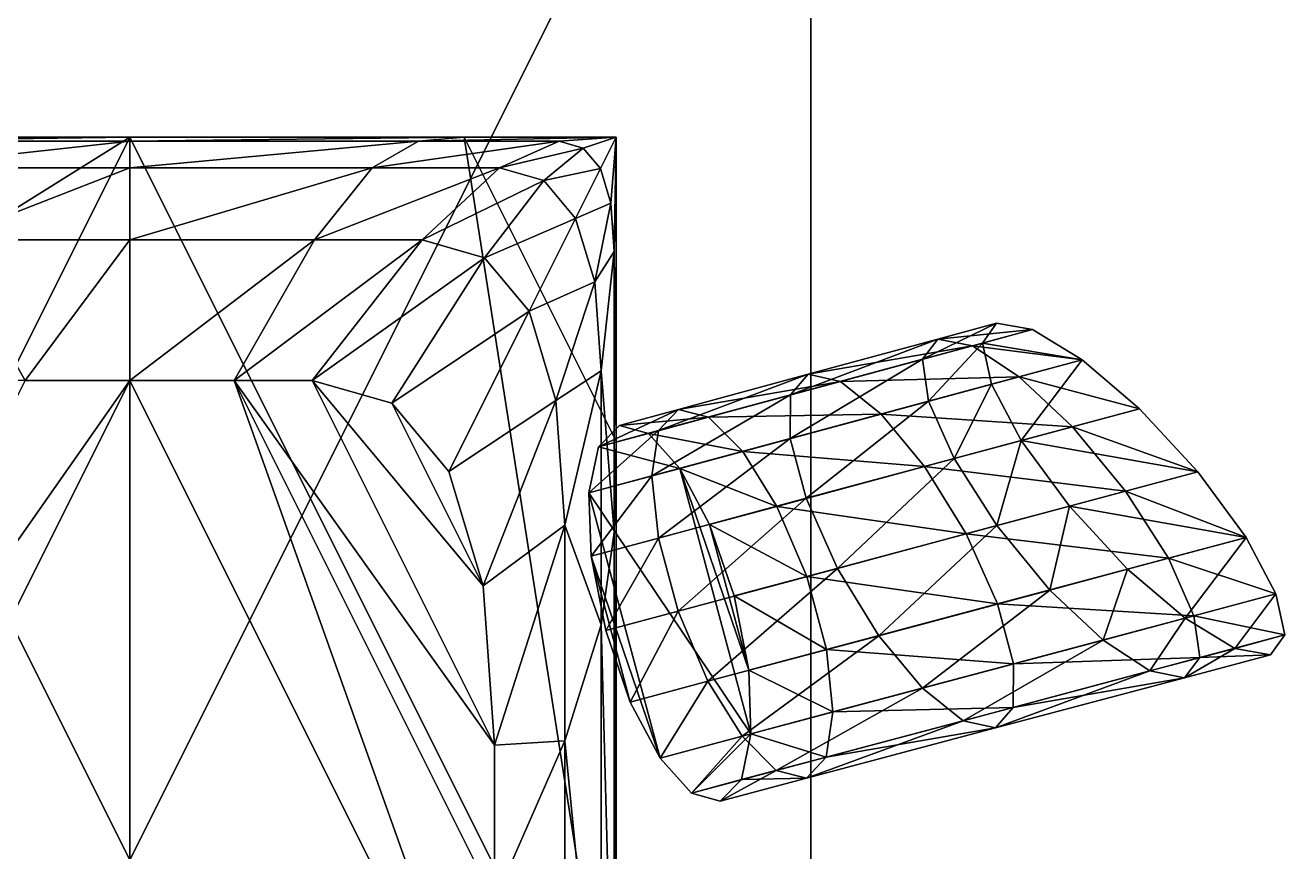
# Model space of a CAD drawing. Header units: metres. Extents: x -2 to 2, y -1.21 to 5.7.
# Drawn here: x 0.586 to 1.88, y 2.419 to 3.268 of the extents above; entities that cross this region are included whole.
import ezdxf

# ---------------------------------------------------------------- set-up
doc = ezdxf.new("R2010")
doc.units = ezdxf.units.M

msp = doc.modelspace()

# ---------------------------------------------------------------- linework, layer by layer
at = {"layer": 'Cube 1'}
for points in [[(-0.007, 3.8106, 0.4847), (1.393, 1.0106, 0.4847), (-0.007, 1.0106, 0.4847)], [(-0.007, 3.8106, 0.4847), (1.393, 3.8106, 0.4847), (1.393, 1.0106, 0.4847)], [(-0.007, 1.0106, -0.4953), (1.393, 3.8106, -0.4953), (-0.007, 3.8106, -0.4953)], [(-0.007, 1.0106, -0.4953), (1.393, 1.0106, -0.4953), (1.393, 3.8106, -0.4953)], [(1.393, 1.0106, 0.4847), (1.393, 3.8106, -0.4953), (1.393, 1.0106, -0.4953)], [(1.393, 1.0106, 0.4847), (1.393, 3.8106, 0.4847), (1.393, 3.8106, -0.4953)]]:
    msp.add_3dface(points, dxfattribs=at)
at = {"layer": 'Loft 1'}
for points in [[(0.693, 3.1532, 0.1957), (0.193, 2.8407, 0.1957), (0.193, 2.1532, 0.1957)], [(0.693, 3.1532, 0.1957), (0.193, 2.1532, 0.1957), (0.693, 1.1532, 0.1957)], [(0.3493, 3.1532, 0.1957), (0.193, 2.8407, 0.1957), (0.693, 3.1532, 0.1957)], [(0.693, 3.1532, 0.1957), (0.3961, 3.1493, 0.4057), (0.3493, 3.1532, 0.1957)], [(0.693, 3.1532, 0.1957), (0.693, 3.1493, 0.4057), (0.3961, 3.1493, 0.4057)], [(0.693, 3.1493, 0.4057), (0.4437, 3.122, 0.5473), (0.3961, 3.1493, 0.4057)], [(0.693, 3.1493, 0.4057), (0.693, 3.122, 0.5473), (0.4437, 3.122, 0.5473)], [(1.0368, 3.1532, 0.1957), (0.693, 3.1493, 0.4057), (0.693, 3.1532, 0.1957)], [(1.0368, 3.1532, 0.1957), (0.9899, 3.1493, 0.4057), (0.693, 3.1493, 0.4057)], [(1.0368, 3.1532, 0.1957), (0.693, 3.1532, 0.1957), (1.193, 2.1532, 0.1957)], [(0.693, 3.1532, 0.1957), (0.693, 1.1532, 0.1957), (1.193, 2.1532, 0.1957)], [(0.9899, 3.1493, 0.4057), (0.693, 3.122, 0.5473), (0.693, 3.1493, 0.4057)], [(0.9899, 3.1493, 0.4057), (0.9423, 3.122, 0.5473), (0.693, 3.122, 0.5473)], [(1.1343, 3.1493, 0.4057), (0.9423, 3.122, 0.5473), (0.9899, 3.1493, 0.4057)], [(1.1343, 3.1493, 0.4057), (1.0731, 3.122, 0.5473), (0.9423, 3.122, 0.5473)], [(1.193, 3.1532, 0.1957), (0.9899, 3.1493, 0.4057), (1.0368, 3.1532, 0.1957)], [(1.193, 3.1532, 0.1957), (1.1343, 3.1493, 0.4057), (0.9899, 3.1493, 0.4057)], [(1.0368, 3.1532, 0.1957), (1.193, 2.8407, 0.1957), (1.193, 3.1532, 0.1957)], [(1.193, 2.8407, 0.1957), (1.0368, 3.1532, 0.1957), (1.193, 2.1532, 0.1957)], [(1.1592, 3.1422, 0.4057), (1.0731, 3.122, 0.5473), (1.1343, 3.1493, 0.4057)], [(1.193, 3.1532, 0.1957), (1.1343, 3.1493, 0.4057), (1.193, 3.1532, 0.1957)], [(1.193, 3.1532, 0.1957), (1.1592, 3.1422, 0.4057), (1.1343, 3.1493, 0.4057)], [(1.193, 3.1532, 0.1957), (1.1592, 3.1422, 0.4057), (1.193, 3.1532, 0.1957)], [(1.193, 3.1532, 0.1957), (1.1769, 3.121, 0.4057), (1.1592, 3.1422, 0.4057)], [(1.193, 3.1532, 0.1957), (1.1769, 3.121, 0.4057), (1.193, 3.1532, 0.1957)], [(1.193, 3.1532, 0.1957), (1.1875, 3.0855, 0.4057), (1.1769, 3.121, 0.4057)], [(1.193, 3.1532, 0.1957), (1.1875, 3.0855, 0.4057), (1.193, 3.1532, 0.1957)], [(1.193, 3.1532, 0.1957), (1.191, 3.0359, 0.4057), (1.1875, 3.0855, 0.4057)], [(1.193, 2.8407, 0.1957), (1.191, 3.0359, 0.4057), (1.193, 3.1532, 0.1957)], [(1.1592, 3.1422, 0.4057), (1.1187, 3.1089, 0.5473), (1.0731, 3.122, 0.5473)], [(1.1769, 3.121, 0.4057), (1.1187, 3.1089, 0.5473), (1.1592, 3.1422, 0.4057)], [(0.693, 3.122, 0.5473), (0.5031, 3.0477, 0.6381), (0.4437, 3.122, 0.5473)], [(0.693, 3.122, 0.5473), (0.693, 3.0477, 0.6381), (0.5031, 3.0477, 0.6381)], [(0.9423, 3.122, 0.5473), (0.693, 3.0477, 0.6381), (0.693, 3.122, 0.5473)], [(0.9423, 3.122, 0.5473), (0.8829, 3.0477, 0.6381), (0.693, 3.0477, 0.6381)], [(1.0731, 3.122, 0.5473), (0.8829, 3.0477, 0.6381), (0.9423, 3.122, 0.5473)], [(1.0731, 3.122, 0.5473), (0.9936, 3.0477, 0.6381), (0.8829, 3.0477, 0.6381)], [(1.1187, 3.1089, 0.5473), (0.9936, 3.0477, 0.6381), (1.0731, 3.122, 0.5473)], [(1.1769, 3.121, 0.4057), (1.1513, 3.0698, 0.5473), (1.1187, 3.1089, 0.5473)], [(1.1875, 3.0855, 0.4057), (1.1513, 3.0698, 0.5473), (1.1769, 3.121, 0.4057)], [(1.1187, 3.1089, 0.5473), (1.0578, 3.0294, 0.6381), (0.9936, 3.0477, 0.6381)], [(1.1513, 3.0698, 0.5473), (1.0578, 3.0294, 0.6381), (1.1187, 3.1089, 0.5473)], [(1.1875, 3.0855, 0.4057), (1.1709, 3.0046, 0.5473), (1.1513, 3.0698, 0.5473)], [(1.191, 3.0359, 0.4057), (1.1709, 3.0046, 0.5473), (1.1875, 3.0855, 0.4057)], [(1.1513, 3.0698, 0.5473), (1.1036, 2.9744, 0.6381), (1.0578, 3.0294, 0.6381)], [(1.1709, 3.0046, 0.5473), (1.1036, 2.9744, 0.6381), (1.1513, 3.0698, 0.5473)], [(0.5031, 3.0477, 0.6381), (0.5856, 2.9032, 0.6957), (0.5055, 2.9032, 0.6957)], [(0.693, 3.0477, 0.6381), (0.5856, 2.9032, 0.6957), (0.5031, 3.0477, 0.6381)], [(0.693, 3.0477, 0.6381), (0.693, 2.9032, 0.6957), (0.5856, 2.9032, 0.6957)], [(0.8829, 3.0477, 0.6381), (0.693, 2.9032, 0.6957), (0.693, 3.0477, 0.6381)], [(0.8829, 3.0477, 0.6381), (0.8004, 2.9032, 0.6957), (0.693, 2.9032, 0.6957)], [(0.9936, 3.0477, 0.6381), (0.8004, 2.9032, 0.6957), (0.8829, 3.0477, 0.6381)], [(0.9936, 3.0477, 0.6381), (0.8805, 2.9032, 0.6957), (0.8004, 2.9032, 0.6957)], [(1.0578, 3.0294, 0.6381), (0.8805, 2.9032, 0.6957), (0.9936, 3.0477, 0.6381)], [(1.0578, 3.0294, 0.6381), (0.9625, 2.8798, 0.6957), (0.8805, 2.9032, 0.6957)], [(1.1036, 2.9744, 0.6381), (0.9625, 2.8798, 0.6957), (1.0578, 3.0294, 0.6381)], [(1.191, 3.0359, 0.4057), (1.1774, 2.9133, 0.5473), (1.1709, 3.0046, 0.5473)], [(1.191, 2.7471, 0.4057), (1.1774, 2.9133, 0.5473), (1.191, 3.0359, 0.4057)], [(1.193, 2.8407, 0.1957), (1.191, 2.7471, 0.4057), (1.191, 3.0359, 0.4057)], [(1.1709, 3.0046, 0.5473), (1.1311, 2.8827, 0.6381), (1.1036, 2.9744, 0.6381)], [(1.1774, 2.9133, 0.5473), (1.1311, 2.8827, 0.6381), (1.1709, 3.0046, 0.5473)], [(1.1036, 2.9744, 0.6381), (1.0211, 2.8095, 0.6957), (0.9625, 2.8798, 0.6957)], [(1.1311, 2.8827, 0.6381), (1.0211, 2.8095, 0.6957), (1.1036, 2.9744, 0.6381)], [(1.1774, 2.9133, 0.5473), (1.1403, 2.7544, 0.6381), (1.1311, 2.8827, 0.6381)], [(1.1774, 2.6519, 0.5473), (1.1403, 2.7544, 0.6381), (1.1774, 2.9133, 0.5473)], [(1.191, 2.7471, 0.4057), (1.1774, 2.6519, 0.5473), (1.1774, 2.9133, 0.5473)], [(0.693, 2.9032, 0.6957), (0.318, 2.3681, 0.6957), (0.5856, 2.9032, 0.6957)], [(0.318, 2.1532, 0.6957), (0.318, 2.3681, 0.6957), (0.693, 2.9032, 0.6957)], [(1.068, 2.1532, 0.6957), (0.318, 2.1532, 0.6957), (0.693, 2.9032, 0.6957)], [(0.8004, 2.9032, 0.6957), (1.068, 2.1532, 0.6957), (0.693, 2.9032, 0.6957)], [(0.8805, 2.9032, 0.6957), (1.068, 2.5282, 0.6957), (0.8004, 2.9032, 0.6957)], [(0.8004, 2.9032, 0.6957), (1.068, 2.5282, 0.6957), (1.068, 2.3681, 0.6957)], [(1.068, 2.3681, 0.6957), (1.068, 2.1532, 0.6957), (0.8004, 2.9032, 0.6957)], [(1.0563, 2.6923, 0.6957), (0.8805, 2.9032, 0.6957), (0.9625, 2.8798, 0.6957)], [(1.068, 2.5282, 0.6957), (0.8805, 2.9032, 0.6957), (1.0563, 2.6923, 0.6957)], [(0.9625, 2.8798, 0.6957), (1.0211, 2.8095, 0.6957), (1.0563, 2.6923, 0.6957)], [(1.1311, 2.8827, 0.6381), (1.0563, 2.6923, 0.6957), (1.0211, 2.8095, 0.6957)], [(1.1403, 2.7544, 0.6381), (1.0563, 2.6923, 0.6957), (1.1311, 2.8827, 0.6381)], [(1.193, 2.1532, 0.1957), (1.191, 2.7471, 0.4057), (1.193, 2.8407, 0.1957)], [(1.1403, 2.7544, 0.6381), (1.068, 2.5282, 0.6957), (1.0563, 2.6923, 0.6957)], [(1.1403, 2.5329, 0.6381), (1.068, 2.5282, 0.6957), (1.1403, 2.7544, 0.6381)], [(1.1774, 2.6519, 0.5473), (1.1403, 2.5329, 0.6381), (1.1403, 2.7544, 0.6381)], [(1.191, 2.1532, 0.4057), (1.1774, 2.6519, 0.5473), (1.191, 2.7471, 0.4057)], [(1.193, 2.1532, 0.1957), (1.191, 2.1532, 0.4057), (1.191, 2.7471, 0.4057)], [(1.1774, 2.1532, 0.5473), (1.1403, 2.5329, 0.6381), (1.1774, 2.6519, 0.5473)], [(1.191, 2.1532, 0.4057), (1.1774, 2.1532, 0.5473), (1.1774, 2.6519, 0.5473)], [(1.1403, 2.5329, 0.6381), (1.068, 2.3681, 0.6957), (1.068, 2.5282, 0.6957)], [(1.1403, 2.1532, 0.6381), (1.068, 2.3681, 0.6957), (1.1403, 2.5329, 0.6381)], [(1.1774, 2.1532, 0.5473), (1.1403, 2.1532, 0.6381), (1.1403, 2.5329, 0.6381)]]:
    msp.add_3dface(points, dxfattribs=at)
at = {"layer": 'Tapered Cylinder 2'}
for points in [[(1.5839, 2.9621, -0.031), (1.5077, 2.9251, -0.0834), (1.5694, 2.9417, -0.1066)], [(1.5839, 2.9621, -0.031), (1.5234, 2.9457, -0.0082), (1.5077, 2.9251, -0.0834)], [(1.6207, 2.9555, 0.0393), (1.5234, 2.9457, -0.0082), (1.5839, 2.9621, -0.031)], [(1.6207, 2.9555, 0.0393), (1.5591, 2.9388, 0.0626), (1.5234, 2.9457, -0.0082)], [(1.672, 2.9245, 0.0919), (1.5591, 2.9388, 0.0626), (1.6207, 2.9555, 0.0393)], [(1.5694, 2.9417, -0.1066), (1.6207, 2.9555, 0.0393), (1.5839, 2.9621, -0.031)], [(1.672, 2.9245, 0.0919), (1.6207, 2.9555, 0.0393), (1.5694, 2.9417, -0.1066)], [(1.5234, 2.9457, -0.0082), (1.3721, 2.8884, -0.0323), (1.5077, 2.9251, -0.0834)], [(1.5234, 2.9457, -0.0082), (1.3902, 2.9096, 0.042), (1.3721, 2.8884, -0.0323)], [(1.5591, 2.9388, 0.0626), (1.3902, 2.9096, 0.042), (1.5234, 2.9457, -0.0082)], [(1.5591, 2.9388, 0.0626), (1.4235, 2.9021, 0.1137), (1.3902, 2.9096, 0.042)], [(1.6073, 2.9071, 0.1163), (1.4235, 2.9021, 0.1137), (1.5591, 2.9388, 0.0626)], [(1.5694, 2.9417, -0.1066), (1.5077, 2.9251, -0.0834), (1.514, 2.8821, -0.1492)], [(1.5694, 2.9417, -0.1066), (1.514, 2.8821, -0.1492), (1.5786, 2.8995, -0.1736)], [(1.672, 2.9245, 0.0919), (1.6073, 2.9071, 0.1163), (1.5591, 2.9388, 0.0626)], [(1.5786, 2.8995, -0.1736), (1.672, 2.9245, 0.0919), (1.5694, 2.9417, -0.1066)], [(1.5077, 2.9251, -0.0834), (1.3718, 2.8437, -0.0956), (1.514, 2.8821, -0.1492)], [(1.5077, 2.9251, -0.0834), (1.3721, 2.8884, -0.0323), (1.3718, 2.8437, -0.0956)], [(1.5786, 2.8995, -0.1736), (1.6092, 2.8415, -0.2246), (1.672, 2.9245, 0.0919)], [(1.7309, 2.8741, 0.1216), (1.6073, 2.9071, 0.1163), (1.672, 2.9245, 0.0919)], [(1.6092, 2.8415, -0.2246), (1.7309, 2.8741, 0.1216), (1.672, 2.9245, 0.0919)], [(1.3902, 2.9096, 0.042), (1.2365, 2.8517, 0.0189), (1.3721, 2.8884, -0.0323)], [(1.3902, 2.9096, 0.042), (1.257, 2.8735, 0.0923), (1.2365, 2.8517, 0.0189)], [(1.4235, 2.9021, 0.1137), (1.257, 2.8735, 0.0923), (1.3902, 2.9096, 0.042)], [(1.4235, 2.9021, 0.1137), (1.2879, 2.8655, 0.1648), (1.257, 2.8735, 0.0923)], [(1.4652, 2.8687, 0.1699), (1.2879, 2.8655, 0.1648), (1.4235, 2.9021, 0.1137)], [(1.6073, 2.9071, 0.1163), (1.4652, 2.8687, 0.1699), (1.4235, 2.9021, 0.1137)], [(1.6619, 2.8556, 0.1477), (1.4652, 2.8687, 0.1699), (1.6073, 2.9071, 0.1163)], [(1.7309, 2.8741, 0.1216), (1.6619, 2.8556, 0.1477), (1.6073, 2.9071, 0.1163)], [(1.3721, 2.8884, -0.0323), (1.2296, 2.8053, -0.042), (1.3718, 2.8437, -0.0956)], [(1.3721, 2.8884, -0.0323), (1.2365, 2.8517, 0.0189), (1.2296, 2.8053, -0.042)], [(1.5786, 2.8995, -0.1736), (1.514, 2.8821, -0.1492), (1.5402, 2.8229, -0.1986)], [(1.5786, 2.8995, -0.1736), (1.5402, 2.8229, -0.1986), (1.6092, 2.8415, -0.2246)], [(1.514, 2.8821, -0.1492), (1.3718, 2.8437, -0.0956), (1.3883, 2.7821, -0.1413)], [(1.514, 2.8821, -0.1492), (1.3883, 2.7821, -0.1413), (1.5402, 2.8229, -0.1986)], [(1.7309, 2.8741, 0.1216), (1.6092, 2.8415, -0.2246), (1.7908, 2.8094, 0.1235)], [(1.7908, 2.8094, 0.1235), (1.6619, 2.8556, 0.1477), (1.7309, 2.8741, 0.1216)], [(1.257, 2.8735, 0.0923), (1.1749, 2.835, 0.0421), (1.2365, 2.8517, 0.0189)], [(1.257, 2.8735, 0.0923), (1.1965, 2.8571, 0.1151), (1.1749, 2.835, 0.0421)], [(1.2879, 2.8655, 0.1648), (1.1965, 2.8571, 0.1151), (1.257, 2.8735, 0.0923)], [(1.2879, 2.8655, 0.1648), (1.2262, 2.8488, 0.1881), (1.1965, 2.8571, 0.1151)], [(1.323, 2.8303, 0.2235), (1.2262, 2.8488, 0.1881), (1.2879, 2.8655, 0.1648)], [(1.4652, 2.8687, 0.1699), (1.323, 2.8303, 0.2235), (1.2879, 2.8655, 0.1648)], [(1.51, 2.8147, 0.2049), (1.323, 2.8303, 0.2235), (1.4652, 2.8687, 0.1699)], [(1.6619, 2.8556, 0.1477), (1.51, 2.8147, 0.2049), (1.4652, 2.8687, 0.1699)], [(1.2365, 2.8517, 0.0189), (1.165, 2.7879, -0.0176), (1.2296, 2.8053, -0.042)], [(1.2365, 2.8517, 0.0189), (1.1749, 2.835, 0.0421), (1.165, 2.7879, -0.0176)], [(1.1749, 2.835, 0.0421), (1.1965, 2.8571, 0.1151), (1.2262, 2.8488, 0.1881)], [(1.2583, 2.8129, 0.2478), (1.1749, 2.835, 0.0421), (1.2262, 2.8488, 0.1881)], [(1.323, 2.8303, 0.2235), (1.2583, 2.8129, 0.2478), (1.2262, 2.8488, 0.1881)], [(1.7164, 2.7894, 0.1515), (1.51, 2.8147, 0.2049), (1.6619, 2.8556, 0.1477)], [(1.7908, 2.8094, 0.1235), (1.7164, 2.7894, 0.1515), (1.6619, 2.8556, 0.1477)], [(1.3718, 2.8437, -0.0956), (1.2296, 2.8053, -0.042), (1.2363, 2.7412, -0.084)], [(1.3718, 2.8437, -0.0956), (1.2363, 2.7412, -0.084), (1.3883, 2.7821, -0.1413)], [(1.6092, 2.8415, -0.2246), (1.5402, 2.8229, -0.1986), (1.5842, 2.754, -0.2244)], [(1.6092, 2.8415, -0.2246), (1.5842, 2.754, -0.2244), (1.6587, 2.7739, -0.2524)], [(1.6092, 2.8415, -0.2246), (1.6587, 2.7739, -0.2524), (1.7908, 2.8094, 0.1235)], [(1.165, 2.7879, -0.0176), (1.1749, 2.835, 0.0421), (1.2583, 2.8129, 0.2478)], [(1.3581, 2.7738, 0.2622), (1.2583, 2.8129, 0.2478), (1.323, 2.8303, 0.2235)], [(1.51, 2.8147, 0.2049), (1.3581, 2.7738, 0.2622), (1.323, 2.8303, 0.2235)], [(1.5402, 2.8229, -0.1986), (1.3883, 2.7821, -0.1413), (1.4204, 2.7101, -0.1626)], [(1.5402, 2.8229, -0.1986), (1.4204, 2.7101, -0.1626), (1.5842, 2.754, -0.2244)], [(1.2583, 2.8129, 0.2478), (1.3315, 2.54, 0.2478), (1.165, 2.7879, -0.0176)], [(1.3581, 2.7738, 0.2622), (1.289, 2.7553, 0.2882), (1.2583, 2.8129, 0.2478)], [(1.3292, 2.6053, 0.2882), (1.2583, 2.8129, 0.2478), (1.289, 2.7553, 0.2882)], [(1.3292, 2.6053, 0.2882), (1.3315, 2.54, 0.2478), (1.2583, 2.8129, 0.2478)], [(1.5526, 2.7455, 0.2133), (1.3581, 2.7738, 0.2622), (1.51, 2.8147, 0.2049)], [(1.7164, 2.7894, 0.1515), (1.5526, 2.7455, 0.2133), (1.51, 2.8147, 0.2049)], [(1.7908, 2.8094, 0.1235), (1.6587, 2.7739, -0.2524), (1.8403, 2.7418, 0.0956)], [(1.8403, 2.7418, 0.0956), (1.7164, 2.7894, 0.1515), (1.7908, 2.8094, 0.1235)], [(1.2296, 2.8053, -0.042), (1.165, 2.7879, -0.0176), (1.1673, 2.7227, -0.058)], [(1.2296, 2.8053, -0.042), (1.1673, 2.7227, -0.058), (1.2363, 2.7412, -0.084)], [(1.1673, 2.7227, -0.058), (1.165, 2.7879, -0.0176), (1.2381, 2.515, -0.0176)], [(1.165, 2.7879, -0.0176), (1.3315, 2.54, 0.2478), (1.2381, 2.515, -0.0176)], [(1.7605, 2.7205, 0.1257), (1.5526, 2.7455, 0.2133), (1.7164, 2.7894, 0.1515)], [(1.8403, 2.7418, 0.0956), (1.7605, 2.7205, 0.1257), (1.7164, 2.7894, 0.1515)], [(1.3883, 2.7821, -0.1413), (1.2363, 2.7412, -0.084), (1.2566, 2.6662, -0.1009)], [(1.3883, 2.7821, -0.1413), (1.2566, 2.6662, -0.1009), (1.4204, 2.7101, -0.1626)], [(1.3888, 2.7016, 0.275), (1.289, 2.7553, 0.2882), (1.3581, 2.7738, 0.2622)], [(1.5526, 2.7455, 0.2133), (1.3888, 2.7016, 0.275), (1.3581, 2.7738, 0.2622)], [(1.6587, 2.7739, -0.2524), (1.5842, 2.754, -0.2244), (1.6387, 2.6878, -0.2205)], [(1.6587, 2.7739, -0.2524), (1.6387, 2.6878, -0.2205), (1.7186, 2.7092, -0.2506)], [(1.7186, 2.7092, -0.2506), (1.8403, 2.7418, 0.0956), (1.6587, 2.7739, -0.2524)], [(1.3888, 2.7016, 0.275), (1.3143, 2.6817, 0.303), (1.289, 2.7553, 0.2882)], [(1.289, 2.7553, 0.2882), (1.3143, 2.6817, 0.303), (1.3292, 2.6053, 0.2882)], [(1.5848, 2.6735, 0.1919), (1.3888, 2.7016, 0.275), (1.5526, 2.7455, 0.2133)], [(1.5842, 2.754, -0.2244), (1.4204, 2.7101, -0.1626), (1.463, 2.6409, -0.1543)], [(1.5842, 2.754, -0.2244), (1.463, 2.6409, -0.1543), (1.6387, 2.6878, -0.2205)], [(1.7605, 2.7205, 0.1257), (1.5848, 2.6735, 0.1919), (1.5526, 2.7455, 0.2133)], [(1.2363, 2.7412, -0.084), (1.1673, 2.7227, -0.058), (1.1822, 2.6463, -0.0728)], [(1.2363, 2.7412, -0.084), (1.1822, 2.6463, -0.0728), (1.2566, 2.6662, -0.1009)], [(1.7776, 2.6588, -0.2208), (1.8403, 2.7418, 0.0956), (1.7186, 2.7092, -0.2506)], [(1.8709, 2.6838, 0.0446), (1.7605, 2.7205, 0.1257), (1.8403, 2.7418, 0.0956)], [(1.8709, 2.6838, 0.0446), (1.8403, 2.7418, 0.0956), (1.7776, 2.6588, -0.2208)], [(1.2075, 2.5726, -0.058), (1.1822, 2.6463, -0.0728), (1.1673, 2.7227, -0.058)], [(1.2075, 2.5726, -0.058), (1.1673, 2.7227, -0.058), (1.2381, 2.515, -0.0176)], [(1.7866, 2.6613, 0.0764), (1.5848, 2.6735, 0.1919), (1.7605, 2.7205, 0.1257)], [(1.8709, 2.6838, 0.0446), (1.7866, 2.6613, 0.0764), (1.7605, 2.7205, 0.1257)], [(1.4204, 2.7101, -0.1626), (1.2566, 2.6662, -0.1009), (1.2873, 2.594, -0.0881)], [(1.4204, 2.7101, -0.1626), (1.2873, 2.594, -0.0881), (1.463, 2.6409, -0.1543)], [(1.7186, 2.7092, -0.2506), (1.6387, 2.6878, -0.2205), (1.6933, 2.6363, -0.1891)], [(1.7186, 2.7092, -0.2506), (1.6933, 2.6363, -0.1891), (1.7776, 2.6588, -0.2208)], [(1.4091, 2.6266, 0.2581), (1.3143, 2.6817, 0.303), (1.3888, 2.7016, 0.275)], [(1.5848, 2.6735, 0.1919), (1.4091, 2.6266, 0.2581), (1.3888, 2.7016, 0.275)], [(1.4091, 2.6266, 0.2581), (1.3292, 2.6053, 0.2882), (1.3143, 2.6817, 0.303)], [(1.6387, 2.6878, -0.2205), (1.463, 2.6409, -0.1543), (1.5079, 2.5869, -0.1192)], [(1.6387, 2.6878, -0.2205), (1.5079, 2.5869, -0.1192), (1.6933, 2.6363, -0.1891)], [(1.7776, 2.6588, -0.2208), (1.8288, 2.6278, -0.1683), (1.8709, 2.6838, 0.0446)], [(1.8802, 2.6416, -0.0223), (1.7866, 2.6613, 0.0764), (1.8709, 2.6838, 0.0446)], [(1.8288, 2.6278, -0.1683), (1.8802, 2.6416, -0.0223), (1.8709, 2.6838, 0.0446)], [(1.6012, 2.6119, 0.1462), (1.4091, 2.6266, 0.2581), (1.5848, 2.6735, 0.1919)], [(1.7866, 2.6613, 0.0764), (1.6012, 2.6119, 0.1462), (1.5848, 2.6735, 0.1919)], [(1.2566, 2.6662, -0.1009), (1.1822, 2.6463, -0.0728), (1.2075, 2.5726, -0.058)], [(1.2566, 2.6662, -0.1009), (1.2075, 2.5726, -0.058), (1.2873, 2.594, -0.0881)], [(1.7929, 2.6183, 0.0106), (1.6012, 2.6119, 0.1462), (1.7866, 2.6613, 0.0764)], [(1.7776, 2.6588, -0.2208), (1.6933, 2.6363, -0.1891), (1.7416, 2.6046, -0.1354)], [(1.7776, 2.6588, -0.2208), (1.7416, 2.6046, -0.1354), (1.8288, 2.6278, -0.1683)], [(1.8802, 2.6416, -0.0223), (1.7929, 2.6183, 0.0106), (1.7866, 2.6613, 0.0764)], [(1.8656, 2.6212, -0.0979), (1.7929, 2.6183, 0.0106), (1.8802, 2.6416, -0.0223)], [(1.8802, 2.6416, -0.0223), (1.8288, 2.6278, -0.1683), (1.8656, 2.6212, -0.0979)], [(1.463, 2.6409, -0.1543), (1.2873, 2.594, -0.0881), (1.3224, 2.5375, -0.0494)], [(1.463, 2.6409, -0.1543), (1.3224, 2.5375, -0.0494), (1.5079, 2.5869, -0.1192)], [(1.6933, 2.6363, -0.1891), (1.5079, 2.5869, -0.1192), (1.5496, 2.5535, -0.0631)], [(1.6933, 2.6363, -0.1891), (1.5496, 2.5535, -0.0631), (1.7416, 2.6046, -0.1354)], [(1.4157, 2.5625, 0.2161), (1.3292, 2.6053, 0.2882), (1.4091, 2.6266, 0.2581)], [(1.6012, 2.6119, 0.1462), (1.4157, 2.5625, 0.2161), (1.4091, 2.6266, 0.2581)], [(1.7929, 2.6183, 0.0106), (1.6009, 2.5672, 0.0829), (1.6012, 2.6119, 0.1462)], [(1.7772, 2.5977, -0.0646), (1.6009, 2.5672, 0.0829), (1.7929, 2.6183, 0.0106)], [(1.8288, 2.6278, -0.1683), (1.7416, 2.6046, -0.1354), (1.7772, 2.5977, -0.0646)], [(1.8288, 2.6278, -0.1683), (1.7772, 2.5977, -0.0646), (1.8656, 2.6212, -0.0979)], [(1.8656, 2.6212, -0.0979), (1.7772, 2.5977, -0.0646), (1.7929, 2.6183, 0.0106)], [(1.4157, 2.5625, 0.2161), (1.3315, 2.54, 0.2478), (1.3292, 2.6053, 0.2882)], [(1.6009, 2.5672, 0.0829), (1.4157, 2.5625, 0.2161), (1.6012, 2.6119, 0.1462)], [(1.7416, 2.6046, -0.1354), (1.5496, 2.5535, -0.0631), (1.5828, 2.546, 0.0086)], [(1.7416, 2.6046, -0.1354), (1.5828, 2.546, 0.0086), (1.7772, 2.5977, -0.0646)], [(1.2873, 2.594, -0.0881), (1.2075, 2.5726, -0.058), (1.2381, 2.515, -0.0176)], [(1.2873, 2.594, -0.0881), (1.2381, 2.515, -0.0176), (1.3224, 2.5375, -0.0494)], [(1.7772, 2.5977, -0.0646), (1.5828, 2.546, 0.0086), (1.6009, 2.5672, 0.0829)], [(1.5079, 2.5869, -0.1192), (1.3224, 2.5375, -0.0494), (1.3575, 2.5024, 0.0092)], [(1.5079, 2.5869, -0.1192), (1.3575, 2.5024, 0.0092), (1.5496, 2.5535, -0.0631)], [(1.6009, 2.5672, 0.0829), (1.4089, 2.5161, 0.1552), (1.4157, 2.5625, 0.2161)], [(1.5828, 2.546, 0.0086), (1.4089, 2.5161, 0.1552), (1.6009, 2.5672, 0.0829)], [(1.4089, 2.5161, 0.1552), (1.3315, 2.54, 0.2478), (1.4157, 2.5625, 0.2161)], [(1.5496, 2.5535, -0.0631), (1.3575, 2.5024, 0.0092), (1.3884, 2.4943, 0.0818)], [(1.5496, 2.5535, -0.0631), (1.3884, 2.4943, 0.0818), (1.5828, 2.546, 0.0086)], [(1.2381, 2.515, -0.0176), (1.3315, 2.54, 0.2478), (1.2703, 2.4791, 0.0421)], [(1.3224, 2.5375, -0.0494), (1.2381, 2.515, -0.0176), (1.2703, 2.4791, 0.0421)], [(1.2703, 2.4791, 0.0421), (1.3315, 2.54, 0.2478), (1.3216, 2.4929, 0.1881)], [(1.3224, 2.5375, -0.0494), (1.2703, 2.4791, 0.0421), (1.3575, 2.5024, 0.0092)], [(1.4089, 2.5161, 0.1552), (1.3216, 2.4929, 0.1881), (1.3315, 2.54, 0.2478)], [(1.5828, 2.546, 0.0086), (1.3884, 2.4943, 0.0818), (1.4089, 2.5161, 0.1552)], [(1.3884, 2.4943, 0.0818), (1.3216, 2.4929, 0.1881), (1.4089, 2.5161, 0.1552)], [(1.3575, 2.5024, 0.0092), (1.2703, 2.4791, 0.0421), (1.3, 2.4708, 0.1151)], [(1.3575, 2.5024, 0.0092), (1.3, 2.4708, 0.1151), (1.3884, 2.4943, 0.0818)], [(1.3216, 2.4929, 0.1881), (1.3, 2.4708, 0.1151), (1.2703, 2.4791, 0.0421)], [(1.3884, 2.4943, 0.0818), (1.3, 2.4708, 0.1151), (1.3216, 2.4929, 0.1881)]]:
    msp.add_3dface(points, dxfattribs=at)

doc.saveas('drawing.dxf')
